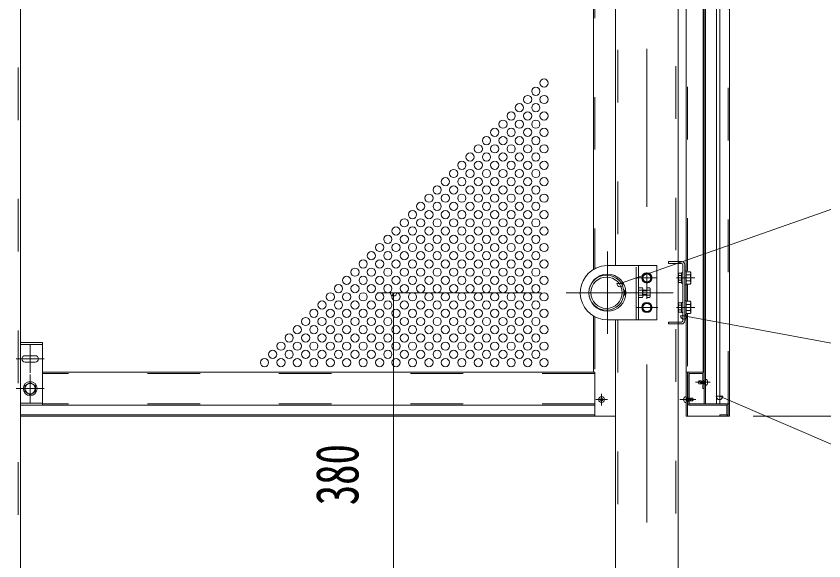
# Model space of a CAD drawing. Units: millimetres, scale not verified. Extents: x -23352 to 23352, y -10500 to 10500.
# Drawn here: x 16098 to 18553, y 1730 to 3386 of the extents above; entities that cross this region are included whole.
import ezdxf
from ezdxf.enums import TextEntityAlignment as Align

# ---------------------------------------------------------------- set-up
doc = ezdxf.new("R2010")
doc.units = ezdxf.units.MM
doc.header["$LTSCALE"] = 40
doc.linetypes.add('USER2', pattern=[10, 4, -6])
doc.linetypes.add('USER3', pattern=[24, 12, -5, 2, -5])
for name, color, linetype, lineweight in [('0-6_2-0BOLD', 7, 'Continuous', 18), ('0-7_2-1HIDDEN', 3, 'USER2', 18), ('0-8_2-2CENTER', 3, 'USER3', 18), ('0-9_2-4THIN', 4, 'Continuous', 18), ('0-A_2-5DIM', 3, 'Continuous', 18)]:
    doc.layers.add(name, color=color, linetype=linetype, lineweight=lineweight)
doc.styles.add('ＭＳ ゴシック', font='')
doc.styles.get('ＭＳ ゴシック').set_extended_font_data('MS Gothic')

msp = doc.modelspace()

# ---------------------------------------------------------------- linework, layer by layer
at = {"layer": '0-6_2-0BOLD'}
for p, q in [((17920.09, 6084.85), (17920.09, 2627.43)), ((18110.84, 6031.78), (18110.84, 1094.93)), ((16110.84, 1469.93), (16110.84, 5344.93)), ((18189.59, 2207.43), (18189.59, 4392.43)), ((18193.59, 2207.43), (18193.59, 4392.43)), ((18227.09, 2207.43), (18227.09, 4392.43)), ((18237.09, 2207.43), (18237.09, 4363.93)), ((17852.96, 4309.93), (17852.96, 2615.64)), ((18187.09, 2303.43), (18187.09, 4309.93)), ((18134.59, 2611.18), (18134.59, 3968.68)), ((17990.46, 2627.43), (17990.46, 2462.43)), ((18120.86, 2639.93), (18080.86, 2639.93)), ((18080.86, 2634.18), (18080.86, 2639.93)), ((18120.86, 2634.18), (18080.86, 2634.18)), ((18125.11, 2629.93), (18125.11, 2459.93)), ((18130.86, 2629.93), (18130.86, 2459.93)), ((18111.11, 2602.18), (18112.37, 2604.36)), ((18112.37, 2604.36), (18121.11, 2604.36)), ((18134.86, 2611.18), (18130.86, 2611.18)), ((18134.86, 2568.68), (18134.86, 2611.18)), ((18146.87, 2608.69), (18134.86, 2608.69)), ((18148.61, 2605.68), (18146.87, 2608.69)), ((18148.61, 2574.18), (18148.61, 2605.68)), ((18111.11, 2577.68), (18111.11, 2602.18)), ((18112.37, 2597.15), (18121.11, 2597.15)), ((18112.37, 2582.71), (18121.11, 2582.71)), ((18146.87, 2599.31), (18134.86, 2599.31)), ((18146.87, 2580.55), (18134.86, 2580.55)), ((18121.11, 2574.3), (18125.11, 2574.3)), ((18134.86, 2568.68), (18130.86, 2568.68)), ((18134.61, 2521.18), (18134.61, 2568.68)), ((18146.87, 2571.17), (18134.86, 2571.17)), ((18148.61, 2574.18), (18146.87, 2571.17)), ((17948.46, 2537.43), (17951.21, 2537.43)), ((17990.46, 2552.15), (18001.7, 2552.15)), ((18001.7, 2537.71), (17990.46, 2537.71)), ((17990.46, 2530.5), (18001.7, 2530.5)), ((18002.96, 2552.43), (18015.46, 2552.43)), ((18015.46, 2537.43), (18002.96, 2537.43)), ((18015.46, 2552.15), (18024.2, 2552.15)), ((18024.2, 2537.71), (18015.46, 2537.71)), ((18111.11, 2512.18), (18111.11, 2487.68)), ((18112.37, 2507.15), (18121.11, 2507.15)), ((18121.11, 2515.56), (18125.11, 2515.56)), ((18134.86, 2521.18), (18130.86, 2521.18)), ((18134.86, 2478.68), (18134.86, 2521.18)), ((18146.87, 2518.69), (18134.86, 2518.69)), ((18146.87, 2509.31), (18134.86, 2509.31)), ((18148.61, 2515.68), (18146.87, 2518.69)), ((18148.61, 2484.18), (18148.61, 2515.68)), ((18111.11, 2487.68), (18112.37, 2485.5)), ((18112.37, 2492.71), (18121.11, 2492.71)), ((18112.37, 2485.5), (18121.11, 2485.5)), ((18146.87, 2490.55), (18134.86, 2490.55)), ((18146.87, 2481.17), (18134.86, 2481.17)), ((18148.61, 2484.18), (18146.87, 2481.17)), ((17852.96, 2474.22), (17852.96, 2303.43)), ((17920.09, 2462.43), (17920.09, 1094.93)), ((18080.86, 2449.93), (18080.86, 2455.68)), ((18120.86, 2455.68), (18080.86, 2455.68)), ((18134.86, 2478.68), (18130.86, 2478.68)), ((18134.59, 2169.93), (18134.59, 2478.68)), ((18120.86, 2449.93), (18080.86, 2449.93)), ((16177.96, 2393.43), (16110.84, 2393.43)), ((16177.96, 2387.68), (16110.84, 2387.68)), ((16177.96, 2203.43), (16177.96, 2393.43)), ((16155.46, 2353.43), (16125.46, 2353.43)), ((16155.46, 2333.43), (16125.46, 2333.43)), ((18187.09, 2303.43), (18134.59, 2303.43)), ((18138.59, 2169.93), (18138.59, 2303.43)), ((18139.59, 2299.43), (18139.59, 2207.43)), ((16156.71, 2244.05), (16156.71, 2262.81)), ((18171.09, 2272.43), (18173.54, 2276.68)), ((18171.09, 2272.43), (18175.99, 2272.43)), ((18171.09, 2272.43), (18173.54, 2268.18)), ((18180.24, 2276.68), (18173.54, 2276.68)), ((18180.24, 2268.18), (18173.54, 2268.18)), ((18182.74, 2268.78), (18180.24, 2268.18)), ((18184.51, 2276.08), (18182.74, 2276.08)), ((18182.74, 2272.43), (18182.74, 2268.78)), ((18182.74, 2272.43), (18183.52, 2267.43)), ((18184.55, 2268.78), (18182.74, 2272.43)), ((18183.52, 2267.43), (18182.74, 2268.78)), ((18183.77, 2267.43), (18184.55, 2268.78)), ((18185.29, 2277.43), (18184.51, 2276.08)), ((18186.27, 2268.78), (18184.51, 2276.08)), ((18186.27, 2268.78), (18184.55, 2268.78)), ((18185.54, 2277.43), (18186.32, 2276.08)), ((18187.05, 2267.43), (18186.27, 2268.78)), ((18186.32, 2276.08), (18188.08, 2268.78)), ((18188.03, 2276.08), (18186.32, 2276.08)), ((18187.3, 2267.43), (18188.08, 2268.78)), ((18188.81, 2277.43), (18188.03, 2276.08)), ((18189.79, 2268.78), (18188.03, 2276.08)), ((18189.79, 2268.78), (18188.08, 2268.78)), ((18189.06, 2277.43), (18189.84, 2276.08)), ((18190.57, 2267.43), (18189.79, 2268.78)), ((18189.84, 2276.08), (18191.6, 2268.78)), ((18193.09, 2276.08), (18189.84, 2276.08)), ((18190.82, 2267.43), (18191.6, 2268.78)), ((18193.09, 2268.78), (18191.6, 2268.78)), ((18194.31, 2281.18), (18193.59, 2281.18)), ((18193.59, 2281.18), (18196.39, 2280.94)), ((18193.59, 2263.68), (18196.39, 2263.92)), ((16124.21, 2244.05), (16140.46, 2234.67)), ((16140.46, 2234.67), (16156.71, 2244.05)), ((17876.3, 2220.45), (17874.82, 2221.98)), ((17876.3, 2219.41), (17874.82, 2217.88)), ((17877.44, 2221.6), (17875.91, 2223.07)), ((17877.44, 2218.26), (17875.91, 2216.79)), ((17878.48, 2221.6), (17880.01, 2223.07)), ((17878.48, 2218.26), (17880.01, 2216.79)), ((17879.63, 2220.45), (17881.1, 2221.98)), ((17879.63, 2219.41), (17881.1, 2217.88)), ((18134.59, 2228.68), (18131.79, 2228.44)), ((18134.59, 2211.18), (18131.79, 2211.42)), ((18133.87, 2211.18), (18134.59, 2211.18)), ((18135.09, 2223.58), (18136.57, 2223.58)), ((18135.09, 2216.28), (18138.33, 2216.28)), ((18137.35, 2224.93), (18136.57, 2223.58)), ((18138.33, 2216.28), (18136.57, 2223.58)), ((18137.6, 2224.93), (18138.38, 2223.58)), ((18139.11, 2214.93), (18138.33, 2216.28)), ((18138.38, 2223.58), (18140.14, 2216.28)), ((18138.38, 2223.58), (18140.1, 2223.58)), ((18139.36, 2214.93), (18140.14, 2216.28)), ((18140.88, 2224.93), (18140.1, 2223.58)), ((18141.86, 2216.28), (18140.1, 2223.58)), ((18140.14, 2216.28), (18141.86, 2216.28)), ((18141.13, 2224.93), (18141.9, 2223.58)), ((18142.64, 2214.93), (18141.86, 2216.28)), ((18141.9, 2223.58), (18143.67, 2216.28)), ((18141.9, 2223.58), (18143.62, 2223.58)), ((18142.89, 2214.93), (18143.67, 2216.28)), ((18144.4, 2224.93), (18143.62, 2223.58)), ((18143.62, 2223.58), (18145.43, 2219.93)), ((18143.67, 2216.28), (18145.43, 2216.28)), ((18144.65, 2224.93), (18145.43, 2223.58)), ((18145.43, 2219.93), (18144.65, 2224.93)), ((18145.43, 2223.58), (18147.93, 2224.18)), ((18145.43, 2219.93), (18145.43, 2223.58)), ((18147.93, 2224.18), (18154.63, 2224.18)), ((18147.93, 2215.68), (18154.63, 2215.68)), ((18157.09, 2219.93), (18152.18, 2219.93)), ((18157.09, 2219.93), (18154.63, 2224.18)), ((18157.09, 2219.93), (18154.63, 2215.68)), ((16177.96, 2209.18), (16110.84, 2209.18)), ((17856.96, 2203.43), (16110.84, 2203.43)), ((18143.59, 2207.43), (18267.09, 2207.43)), ((18143.59, 2203.43), (18258.09, 2203.43)), ((18258.09, 2203.43), (18258.09, 2173.93)), ((18262.09, 2173.93), (18262.09, 2203.43)), ((18263.09, 2169.93), (18263.09, 2207.43)), ((17856.96, 2173.93), (16110.84, 2173.93)), ((17920.09, 2169.93), (16110.84, 2169.93)), ((18134.59, 2169.93), (18267.09, 2169.93))]:
    msp.add_line(p, q, dxfattribs=at)
for points in [[(18134.59, 4409.93), (18267.09, 4409.93), (18267.09, 2169.93)], [(17895.46, 2462.43), (18045.46, 2462.43), (18045.46, 2627.43), (17895.46, 2627.43)], [(18121.11, 2574.3), (18121.11, 2605.56), (18125.11, 2605.56)], [(18001.7, 2530.5), (18002.96, 2532.68), (18002.96, 2557.18), (18001.7, 2559.36), (17990.46, 2559.36)], [(18111.11, 2577.68), (18112.37, 2575.5), (18121.11, 2575.5)], [(17951.21, 2552.43), (17948.46, 2552.43), (17945.97, 2549.93), (17945.97, 2539.93), (17948.46, 2537.43), (17948.46, 2552.43)], [(18111.11, 2512.18), (18112.37, 2514.36), (18121.11, 2514.36)], [(18121.11, 2515.56), (18121.11, 2484.3), (18125.11, 2484.3)], [(16177.96, 2303.43), (17856.96, 2303.43), (17856.96, 2169.93)], [(18143.59, 2207.43), (18143.59, 2299.43), (18185.59, 2299.43), (18185.59, 2253.43), (18189.59, 2253.43)], [(16124.21, 2244.05), (16124.21, 2262.81), (16140.46, 2272.19), (16156.71, 2262.81)], [(18182.74, 2276.08), (18180.24, 2276.68), (18180.24, 2268.18)], [(18182.74, 2272.43), (18183.77, 2267.43), (18183.52, 2267.43)], [(18145.43, 2219.93), (18144.4, 2224.93), (18144.65, 2224.93)], [(18145.43, 2216.28), (18147.93, 2215.68), (18147.93, 2224.18)], [(18258.09, 2173.93), (18237.09, 2173.93), (18237.09, 2169.93)]]:
    msp.add_lwpolyline(points, dxfattribs=at)
for points in [[(18002.96, 2582.71), (18015.47, 2575.49), (18027.96, 2582.71), (18027.96, 2597.15), (18015.46, 2604.36), (18002.96, 2597.15)], [(18025.46, 2557.18), (18025.46, 2532.68), (18024.2, 2530.5), (18015.46, 2530.5), (18015.46, 2559.36), (18024.2, 2559.36)], [(18002.96, 2492.71), (18015.47, 2485.5), (18027.96, 2492.71), (18027.96, 2507.15), (18015.46, 2514.36), (18002.96, 2507.15)], [(18185.29, 2277.43), (18185.54, 2277.43), (18187.3, 2267.43), (18187.05, 2267.43)], [(18188.81, 2277.43), (18189.06, 2277.43), (18190.82, 2267.43), (18190.57, 2267.43)], [(18139.36, 2214.93), (18139.11, 2214.93), (18137.35, 2224.93), (18137.6, 2224.93)], [(18142.89, 2214.93), (18142.64, 2214.93), (18140.88, 2224.93), (18141.13, 2224.93)]]:
    msp.add_lwpolyline(points, close=True, dxfattribs=at)
for centre, radius in [((18015.46, 2589.93), 15.62), ((17895.46, 2544.93), 56.25), ((17892.59, 2544.93), 53.38), ((17892.59, 2544.93), 47.62), ((18015.46, 2589.93), 12.25), ((18015.46, 2499.93), 15.62), ((18015.46, 2499.93), 12.25), ((16140.46, 2253.43), 21.25), ((16140.46, 2253.43), 15.75), ((17877.96, 2219.93), 8.85)]:
    msp.add_circle(centre, radius, dxfattribs=at)
for centre, radius, start, end in [((17895.46, 2544.93), 82.5, 90, 115.20626), ((18120.86, 2629.93), 10, 0, 90), ((18120.86, 2629.93), 4.25, 0, 90), ((17895.46, 2544.93), 82.5, 115.20626, 270), ((18141.42, 2604), 7.19, 319.27318, 360), ((18132.38, 2589.93), 21.27, 160.17089, 199.83133), ((18116.9, 2600.76), 5.79, 180, 218.54623), ((18116.9, 2579.1), 5.79, 141.46857, 180), ((18122.46, 2589.93), 26.15, 338.97459, 21.02541), ((18141.42, 2575.86), 7.19, 0, 40.72682), ((17997.17, 2555.76), 5.79, 321.46857, 360), ((18019.67, 2555.76), 5.79, 321.45377, 0), ((17981.69, 2544.93), 21.27, 340.17088, 19.83133), ((17997.17, 2534.1), 5.79, 0, 38.54623), ((18004.19, 2544.93), 21.27, 340.16867, 19.82912), ((18019.67, 2534.1), 5.79, 0, 38.53143), ((18132.38, 2499.93), 21.27, 160.16867, 199.82911), ((18116.9, 2510.76), 5.79, 180, 218.53143), ((18141.42, 2514), 7.19, 319.27318, 360), ((18122.46, 2499.93), 26.15, 338.97459, 21.02541), ((18116.9, 2489.1), 5.79, 141.45377, 180), ((18141.42, 2485.86), 7.19, 0, 40.72682), ((18120.86, 2459.93), 10, 270, 0), ((18120.86, 2459.93), 4.25, 270, 0), ((16125.46, 2343.43), 10, 90, 270), ((16155.46, 2343.43), 10, 270, 90), ((18143.59, 2299.43), 4, 90, 180), ((18185.59, 2299.43), 4, 0, 90), ((18171.09, 2272.43), 4.91, 0, 60), ((18175.99, 2268.18), 4.25, 0, 90), ((18193.09, 2276.58), 0.5, 270, 0), ((18193.09, 2268.28), 0.5, 0, 90), ((18196.1, 2277.7), 3.25, 15.88085, 85), ((18196.1, 2267.16), 3.25, 275, 344.11915), ((18177.59, 2272.43), 22.5, 344.11915, 15.88085), ((17877.96, 2219.93), 3.75, 123.11206, 146.88794), ((17877.96, 2219.93), 3.75, 213.11206, 236.88794), ((17875.76, 2219.93), 0.75, 315.99959, 44.00041), ((17877.96, 2222.14), 0.75, 225.99959, 314.00041), ((17877.96, 2217.72), 0.75, 45.99959, 134.00041), ((17880.17, 2219.93), 0.75, 135.99959, 224.00041), ((17877.96, 2219.93), 3.75, 33.11206, 56.88794), ((17877.96, 2219.93), 3.75, 303.11206, 326.88794), ((18150.59, 2219.93), 22.5, 164.11915, 195.88085), ((18132.07, 2225.2), 3.25, 95, 164.11915), ((18132.07, 2214.66), 3.25, 195.88085, 265), ((18135.09, 2224.08), 0.5, 180, 270), ((18135.09, 2215.78), 0.5, 90, 180), ((18152.18, 2224.18), 4.25, 180, 270), ((18157.09, 2219.93), 4.91, 180, 240), ((18143.59, 2207.43), 4, 180, 270), ((18258.09, 2203.43), 4, 0, 90), ((18258.09, 2173.93), 4, 270, 0)]:
    msp.add_arc(centre, radius, start, end, dxfattribs=at)
at = {"layer": '0-7_2-1HIDDEN'}
for p, q in [((17927.09, 6082.9), (17927.09, 2627.43)), ((18103.84, 6033.73), (18103.84, 1094.93)), ((16103.84, 1469.93), (16103.84, 5344.93)), ((18263.09, 2207.43), (18263.09, 4359.93)), ((18138.59, 3971.17), (18138.59, 2608.69)), ((17856.96, 3939.93), (17856.96, 2617.89)), ((17982.46, 2462.43), (17982.46, 2627.43)), ((18138.59, 2571.17), (18138.59, 2518.69)), ((18138.59, 2481.17), (18138.59, 2303.43)), ((17856.96, 2471.97), (17856.96, 2303.43)), ((17927.09, 2462.43), (17927.09, 1094.93)), ((17856.96, 2299.43), (16177.96, 2299.43)), ((17856.96, 2207.43), (16177.96, 2207.43))]:
    msp.add_line(p, q, dxfattribs=at)
at = {"layer": '0-8_2-2CENTER'}
for p, q in [((18015.46, 6166.22), (18015.46, 781.8)), ((17895.46, 2419.93), (17895.46, 2669.93)), ((17984.21, 2589.93), (18046.71, 2589.93)), ((18105.47, 2589.93), (18160.87, 2589.93)), ((18095.46, 2544.93), (17770.47, 2544.93)), ((18048.35, 2499.93), (17984.21, 2499.93)), ((18105.47, 2499.93), (18160.87, 2499.93)), ((16140.46, 2300.93), (16140.46, 2385.93)), ((16182.96, 2343.43), (16097.96, 2343.43)), ((16140.46, 2210.93), (16140.46, 2295.93)), ((18207.59, 2272.43), (18163.59, 2272.43)), ((16182.96, 2253.43), (16097.96, 2253.43)), ((17877.96, 2237.63), (17877.96, 2202.23)), ((17860.26, 2219.93), (17895.66, 2219.93)), ((18115.59, 2219.93), (18164.59, 2219.93))]:
    msp.add_line(p, q, dxfattribs=at)
at = {"layer": '0-9_2-4THIN'}
for p, q in [((17951.45, 2550.43), (17946.46, 2550.43)), ((17946.46, 2539.43), (17951.45, 2539.43)), ((18002.96, 2550.43), (18015.46, 2550.43)), ((18015.46, 2539.43), (18002.96, 2539.43))]:
    msp.add_line(p, q, dxfattribs=at)
for centre in [(17702.94, 3182.43), (17677.94, 3157.43), (17652.94, 3132.43), (17702.94, 3132.43), (17627.94, 3107.43), (17677.94, 3107.43), (17602.94, 3082.43), (17652.94, 3082.43), (17702.94, 3082.43), (17577.94, 3057.43), (17627.94, 3057.43), (17677.94, 3057.43), (17552.94, 3032.43), (17602.94, 3032.43), (17652.94, 3032.43), (17702.94, 3032.43), (17527.94, 3007.43), (17577.94, 3007.43), (17627.94, 3007.43), (17677.94, 3007.43), (17502.94, 2982.43), (17552.94, 2982.43), (17602.94, 2982.43), (17652.94, 2982.43), (17702.94, 2982.43), (17477.94, 2957.43), (17527.94, 2957.43), (17577.94, 2957.43), (17627.94, 2957.43), (17677.94, 2957.43), (17452.94, 2932.43), (17502.94, 2932.43), (17552.94, 2932.43), (17602.94, 2932.43), (17652.94, 2932.43), (17702.94, 2932.43), (17427.94, 2907.43), (17477.94, 2907.43), (17527.94, 2907.43), (17577.94, 2907.43), (17627.94, 2907.43), (17677.94, 2907.43), (17402.94, 2882.43), (17452.94, 2882.43), (17502.94, 2882.43), (17552.94, 2882.43), (17602.94, 2882.43), (17652.94, 2882.43), (17702.94, 2882.43), (17377.94, 2857.43), (17427.94, 2857.43), (17477.94, 2857.43), (17527.94, 2857.43), (17577.94, 2857.43), (17627.94, 2857.43), (17677.94, 2857.43), (17352.94, 2832.43), (17402.94, 2832.43), (17452.94, 2832.43), (17502.94, 2832.43), (17552.94, 2832.43), (17602.94, 2832.43), (17652.94, 2832.43), (17702.94, 2832.43), (17327.94, 2807.43), (17377.94, 2807.43), (17427.94, 2807.43), (17477.94, 2807.43), (17527.94, 2807.43), (17577.94, 2807.43), (17627.94, 2807.43), (17677.94, 2807.43), (17302.94, 2782.43), (17352.94, 2782.43), (17402.94, 2782.43), (17452.94, 2782.43), (17502.94, 2782.43), (17552.94, 2782.43), (17602.94, 2782.43), (17652.94, 2782.43), (17702.94, 2782.43), (17277.94, 2757.43), (17327.94, 2757.43), (17377.94, 2757.43), (17427.94, 2757.43), (17477.94, 2757.43), (17527.94, 2757.43), (17577.94, 2757.43), (17627.94, 2757.43), (17677.94, 2757.43), (17252.94, 2732.43), (17302.94, 2732.43), (17352.94, 2732.43), (17402.94, 2732.43), (17452.94, 2732.43), (17502.94, 2732.43), (17552.94, 2732.43), (17602.94, 2732.43), (17652.94, 2732.43), (17702.94, 2732.43), (17227.94, 2707.43), (17277.94, 2707.43), (17327.94, 2707.43), (17377.94, 2707.43), (17427.94, 2707.43), (17477.94, 2707.43), (17527.94, 2707.43), (17577.94, 2707.43), (17627.94, 2707.43), (17677.94, 2707.43), (17202.94, 2682.43), (17252.94, 2682.43), (17302.94, 2682.43), (17352.94, 2682.43), (17402.94, 2682.43), (17452.94, 2682.43), (17502.94, 2682.43), (17552.94, 2682.43), (17602.94, 2682.43), (17652.94, 2682.43), (17702.94, 2682.43), (17177.94, 2657.43), (17227.94, 2657.43), (17277.94, 2657.43), (17327.94, 2657.43), (17377.94, 2657.43), (17427.94, 2657.43), (17477.94, 2657.43), (17527.94, 2657.43), (17577.94, 2657.43), (17627.94, 2657.43), (17677.94, 2657.43), (17152.94, 2632.43), (17202.94, 2632.43), (17252.94, 2632.43), (17302.94, 2632.43), (17352.94, 2632.43), (17402.94, 2632.43), (17452.94, 2632.43), (17502.94, 2632.43), (17552.94, 2632.43), (17602.94, 2632.43), (17652.94, 2632.43), (17702.94, 2632.43), (17127.94, 2607.43), (17177.94, 2607.43), (17227.94, 2607.43), (17277.94, 2607.43), (17327.94, 2607.43), (17377.94, 2607.43), (17427.94, 2607.43), (17477.94, 2607.43), (17527.94, 2607.43), (17577.94, 2607.43), (17627.94, 2607.43), (17677.94, 2607.43), (17102.94, 2582.43), (17152.94, 2582.43), (17202.94, 2582.43), (17252.94, 2582.43), (17302.94, 2582.43), (17352.94, 2582.43), (17402.94, 2582.43), (17452.94, 2582.43), (17502.94, 2582.43), (17552.94, 2582.43), (17602.94, 2582.43), (17652.94, 2582.43), (17702.94, 2582.43), (17077.94, 2557.43), (17127.94, 2557.43), (17177.94, 2557.43), (17227.94, 2557.43), (17277.94, 2557.43), (17327.94, 2557.43), (17377.94, 2557.43), (17427.94, 2557.43), (17477.94, 2557.43), (17527.94, 2557.43), (17577.94, 2557.43), (17627.94, 2557.43), (17677.94, 2557.43), (17052.94, 2532.43), (17102.94, 2532.43), (17152.94, 2532.43), (17202.94, 2532.43), (17252.94, 2532.43), (17302.94, 2532.43), (17352.94, 2532.43), (17402.94, 2532.43), (17452.94, 2532.43), (17502.94, 2532.43), (17552.94, 2532.43), (17602.94, 2532.43), (17652.94, 2532.43), (17702.94, 2532.43), (17027.94, 2507.43), (17077.94, 2507.43), (17127.94, 2507.43), (17177.94, 2507.43), (17227.94, 2507.43), (17277.94, 2507.43), (17327.94, 2507.43), (17377.94, 2507.43), (17427.94, 2507.43), (17477.94, 2507.43), (17527.94, 2507.43), (17577.94, 2507.43), (17627.94, 2507.43), (17677.94, 2507.43), (17002.94, 2482.43), (17052.94, 2482.43), (17102.94, 2482.43), (17152.94, 2482.43), (17202.94, 2482.43), (17252.94, 2482.43), (17302.94, 2482.43), (17352.94, 2482.43), (17402.94, 2482.43), (17452.94, 2482.43), (17502.94, 2482.43), (17552.94, 2482.43), (17602.94, 2482.43), (17652.94, 2482.43), (17702.94, 2482.43), (16977.94, 2457.43), (17027.94, 2457.43), (17077.94, 2457.43), (17127.94, 2457.43), (17177.94, 2457.43), (17227.94, 2457.43), (17277.94, 2457.43), (17327.94, 2457.43), (17377.94, 2457.43), (17427.94, 2457.43), (17477.94, 2457.43), (17527.94, 2457.43), (17577.94, 2457.43), (17627.94, 2457.43), (17677.94, 2457.43), (16952.94, 2432.43), (17002.94, 2432.43), (17052.94, 2432.43), (17102.94, 2432.43), (17152.94, 2432.43), (17202.94, 2432.43), (17252.94, 2432.43), (17302.94, 2432.43), (17352.94, 2432.43), (17402.94, 2432.43), (17452.94, 2432.43), (17502.94, 2432.43), (17552.94, 2432.43), (17602.94, 2432.43), (17652.94, 2432.43), (17702.94, 2432.43), (16927.94, 2407.43), (16977.94, 2407.43), (17027.94, 2407.43), (17077.94, 2407.43), (17127.94, 2407.43), (17177.94, 2407.43), (17227.94, 2407.43), (17277.94, 2407.43), (17327.94, 2407.43), (17377.94, 2407.43), (17427.94, 2407.43), (17477.94, 2407.43), (17527.94, 2407.43), (17577.94, 2407.43), (17627.94, 2407.43), (17677.94, 2407.43), (16902.94, 2382.43), (16952.94, 2382.43), (17002.94, 2382.43), (17052.94, 2382.43), (17102.94, 2382.43), (17152.94, 2382.43), (17202.94, 2382.43), (17252.94, 2382.43), (17302.94, 2382.43), (17352.94, 2382.43), (17402.94, 2382.43), (17452.94, 2382.43), (17502.94, 2382.43), (17552.94, 2382.43), (17602.94, 2382.43), (17652.94, 2382.43), (17702.94, 2382.43), (16877.94, 2357.43), (16927.94, 2357.43), (16977.94, 2357.43), (17027.94, 2357.43), (17077.94, 2357.43), (17127.94, 2357.43), (17177.94, 2357.43), (17227.94, 2357.43), (17277.94, 2357.43), (17327.94, 2357.43), (17377.94, 2357.43), (17427.94, 2357.43), (17477.94, 2357.43), (17527.94, 2357.43), (17577.94, 2357.43), (17627.94, 2357.43), (17677.94, 2357.43), (16852.94, 2332.43), (16902.94, 2332.43), (16952.94, 2332.43), (17002.94, 2332.43), (17052.94, 2332.43), (17102.94, 2332.43), (17152.94, 2332.43), (17202.94, 2332.43), (17252.94, 2332.43), (17302.94, 2332.43), (17352.94, 2332.43), (17402.94, 2332.43), (17452.94, 2332.43), (17502.94, 2332.43), (17552.94, 2332.43), (17602.94, 2332.43), (17652.94, 2332.43), (17702.94, 2332.43)]:
    msp.add_circle(centre, 12.5, dxfattribs=at)
at = {"layer": '0-A_2-5DIM'}
for p, q in [((20196.03, 3366.61), (17933.86, 2573.24)), ((17943.86, 2573.24), (17923.86, 2573.24)), ((17695.46, 2544.93), (17195.47, 2544.93)), ((17255.46, 2544.93), (17235.46, 2544.93)), ((17245.46, 1594.93), (17245.46, 2544.93)), ((18137.65, 2474.53), (18117.65, 2474.53)), ((20196.03, 2091.61), (18127.65, 2474.53)), ((18246.57, 2229.85), (18226.57, 2229.85)), ((20196.03, 1391.61), (18236.57, 2229.85)), ((19640.45, 2169.93), (18338.34, 2169.93))]:
    msp.add_line(p, q, dxfattribs=at)
for centre in [(17933.86, 2573.24), (17245.46, 2544.93), (18127.65, 2474.53), (18236.57, 2229.85)]:
    msp.add_arc(centre, 10, 180, 0, dxfattribs=at)

# ---------------------------------------------------------------- texts
at = {"layer": '0-A_2-5DIM', "color": 7, "style": 'ＭＳ ゴシック', "width": 0.7}
msp.add_text('380', height=130.2, rotation=90, dxfattribs=at).set_placement((17177.7, 1898.68), align=Align.BOTTOM_LEFT)

doc.saveas('drawing.dxf')
